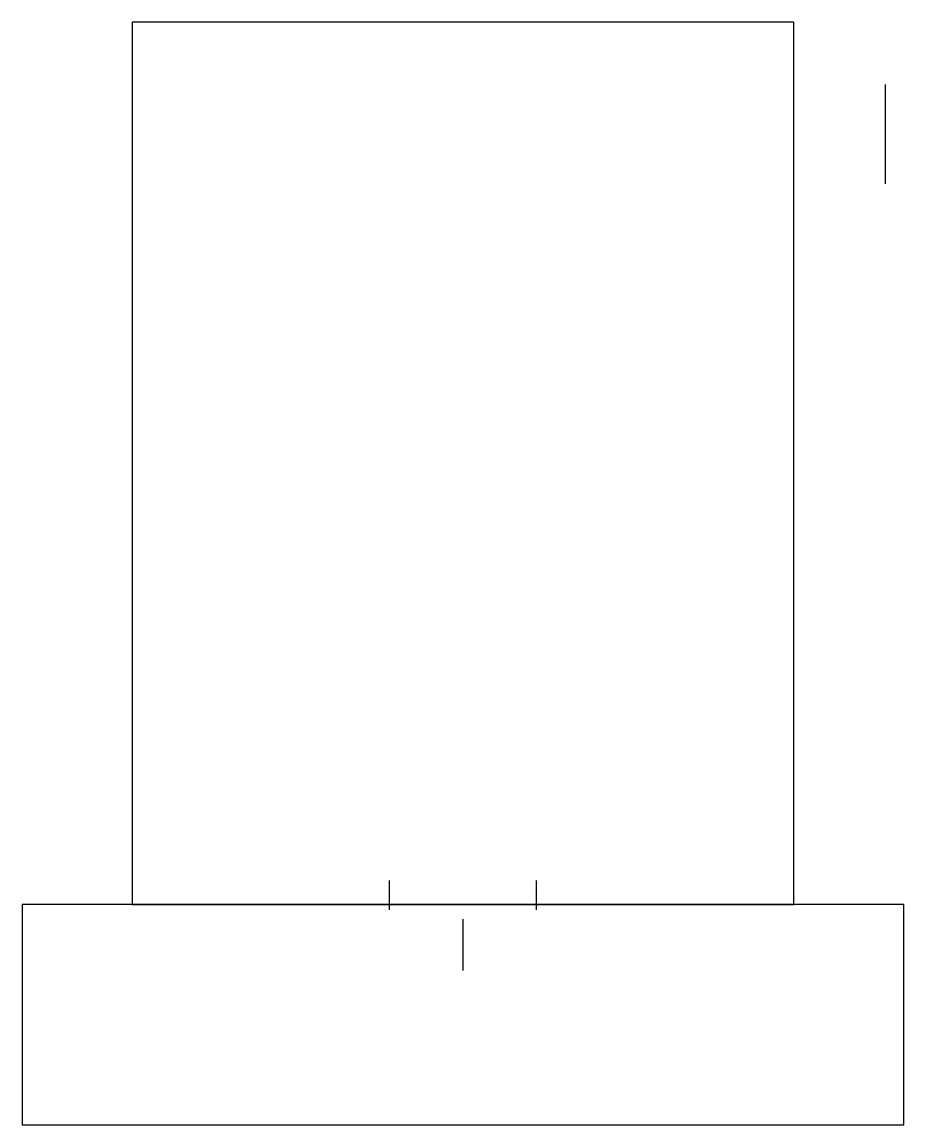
# Model space of a CAD drawing. Header units: millimetres. Extents: x -3000 to 21000, y -6000 to 24000.
import ezdxf

# ---------------------------------------------------------------- set-up
doc = ezdxf.new("R2010")
doc.units = ezdxf.units.MM

msp = doc.modelspace()

# ---------------------------------------------------------------- linework, layer by layer
at = {"layer": 'ENTRANCE'}
for p, q in [((7000, -150), (7000, 650)), ((11000, -150), (11000, 650)), ((9000, -1800), (9000, -400))]:
    msp.add_line(p, q, dxfattribs=at)
at = {"layer": 'NORTH'}
msp.add_line((20500, 19600), (20500, 22300), dxfattribs=at)
at = {"layer": 'ROAD'}
msp.add_lwpolyline([(-3000, -6000), (21000, -6000), (21000, 0), (-3000, 0)], close=True, dxfattribs=at)
at = {"layer": 'SITE_BOUNDARY'}
msp.add_lwpolyline([(0, 0), (18000, 0), (18000, 24000), (0, 24000)], close=True, dxfattribs=at)

doc.saveas('drawing.dxf')
